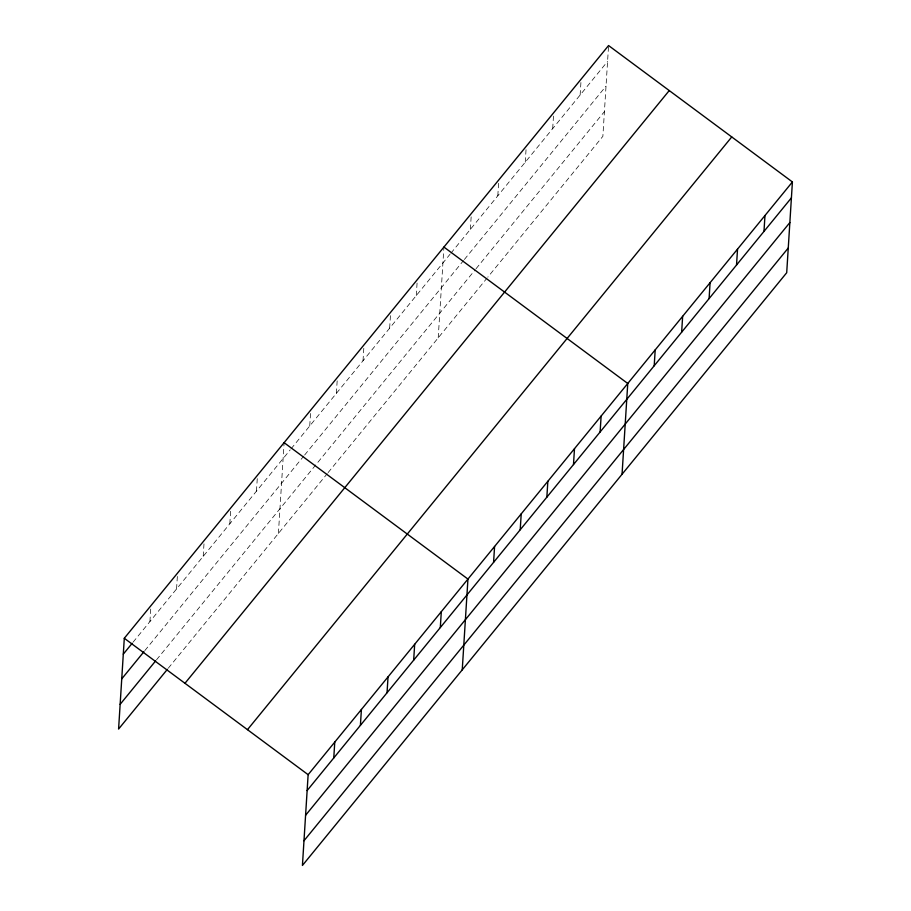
<?xml version="1.0" encoding="UTF-8"?>
<svg xmlns="http://www.w3.org/2000/svg" width="911" height="911" viewBox="0 0 911 911"><rect width="100%" height="100%" fill="white"/><g stroke="black" fill="none" stroke-linecap="round" stroke-linejoin="round"><path stroke-width="0.68" stroke-dasharray="4.55 3.42" d="M149.928 621.553L150.85 606.999M176.563 588.95L177.565 573.076M203.199 556.359L204.121 541.794M229.834 523.757L230.756 509.192M256.469 491.154L257.392 476.601M278.402 533.447L284.027 443.999M309.74 425.961L310.742 410.075M336.375 393.358L337.377 377.473M363.011 360.756L363.933 346.203M389.646 328.154L390.568 313.6M416.281 295.563L417.204 280.998M438.214 337.844L443.839 248.396M470.361 229.367L471.363 213.493M497.805 195.785L498.716 181.221M525.248 162.192L526.251 146.318M552.692 128.61L553.603 114.046M580.136 95.017L581.127 79.143M608.491 46.871L602.866 136.32L487.784 277.172M133.063 642.198L290.21 449.863M291.099 448.781L450 254.294M450.888 253.212L607.58 61.436M144.826 650.613L303.75 456.104M304.638 455.022L463.494 260.592M464.382 259.498L606.02 86.146M156.544 659.78L475.178 269.793M476.054 268.711L604.414 111.609M168.307 668.196L327.231 473.686M328.119 472.593L486.895 278.254"/><path stroke-width="1.37" d="M792.411 181.949L308.134 774.68L302.429 865.45L786.705 272.731L792.411 181.949L608.571 45.55L124.295 638.269L118.589 729.051L167.419 669.278M333.768 757.963L334.77 742.078M360.403 725.361L361.405 709.475M387.038 692.759L388.04 676.873M413.674 660.156L414.676 644.282M440.309 627.565L441.311 611.68M462.241 669.847L467.947 579.077L284.107 442.678M493.58 562.36L494.582 546.475M520.215 529.758L521.217 513.884M546.851 497.167L547.853 481.281M573.486 464.564L574.488 448.679M600.121 431.962L601.123 416.076M622.054 474.255L627.759 383.474L443.919 247.075M654.2 365.778L655.203 349.892M681.644 332.185L682.646 316.299M709.088 298.603L710.09 282.717M736.532 265.01L737.534 249.124M763.976 231.428L764.978 215.543M123.292 654.155L132.175 643.291M121.744 678.866L143.938 651.707M120.138 704.328L155.656 660.862M184.967 683.284L669.243 90.565M247.473 729.665L731.749 136.946M307.132 790.554L791.42 197.835M305.584 815.277L789.86 222.557M303.978 840.739L788.254 248.02M124.295 638.269L308.134 774.68"/></g></svg>
